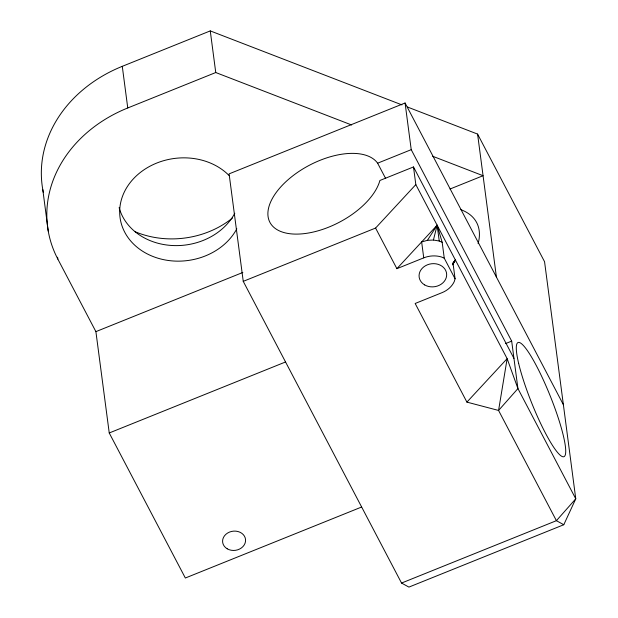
<?xml version="1.0" encoding="UTF-8"?>
<svg xmlns="http://www.w3.org/2000/svg" width="618" height="618" viewBox="0 0 618 618"><rect width="100%" height="100%" fill="white"/><g stroke="black" fill="none" stroke-linecap="round" stroke-linejoin="round"><path stroke-width="0.93" d="M563.786 524.728L408.915 587.1L401.545 583.052L243.245 281.352L229.093 173.867L405.076 102.997L411.225 149.664L377.621 163.191A61.514 32.19 -27.7 0 0 288.467 179.398A61.514 32.19 -27.7 0 0 295.667 234.106A61.514 32.19 -27.7 0 0 379.9 180.479L413.496 166.945L415.821 184.604L375.582 228.057L396.895 268.675L423.739 257.861L421.646 241.939L427.424 240.332L433.427 240.023L437.135 225.215L442.171 242.279L444.265 258.2L455.08 278.803L454.261 281.561A23.067 19.305 -7.5 0 1 442.009 292.669L415.157 303.484L466.914 402.117L498.571 410.445L556.409 520.68L563.786 524.728L575.767 498.819L544.558 261.723L477.583 134.083L407.378 106.984M452.631 264.836L455.396 260.024L452.979 262.889L455.08 278.803M452.554 264.705L455.396 260.024L453.102 263.121M427.424 240.332L437.135 225.215L439.251 241.028L442.171 242.279M396.895 268.675L437.135 225.215M466.914 402.117L507.146 358.656L415.821 184.604M43.306 192.291A134.562 112.592 -7.5 0 1 122.279 66.335L210.267 30.9L401.978 104.898M361.63 507.023L185.346 578.015L109.239 432.971L95.898 331.634L57.845 259.112A134.562 112.592 -7.5 0 1 127.756 107.965L215.752 72.53L351.657 124.99M95.898 331.634L242.851 272.453M450.012 189.023L483.06 175.713L432.662 156.254M243.245 281.352L375.582 228.057M109.239 432.971L285.524 361.978M505.493 343.616L511.681 341.121L411.225 149.664M401.545 583.052L556.409 520.68L575.767 498.819L517.93 388.583L507.146 358.656L498.571 410.445L517.93 388.583L511.681 341.121M433.427 240.023L439.251 241.028M444.265 258.2L441.345 256.941A23.067 19.305 -7.5 0 0 423.739 257.861M405.076 102.997L563.377 404.69M413.496 166.945L513.96 358.409M377.621 163.191L385.686 178.548M477.583 134.083L496.409 277.049M210.267 30.9L215.752 72.53M122.279 66.335L127.756 107.965M57.59 257.219L57.845 259.112M42.773 189.51L48.25 231.14M234.778 213.264A61.514 51.472 -7.5 0 1 172.607 245.531A61.514 51.472 -7.5 0 1 119.119 207.602M232.414 218.069A84.581 70.776 -7.5 0 1 135.188 231.75M236.818 228.799A61.514 51.472 -7.5 0 1 147.076 253.805A61.514 51.472 -7.5 0 1 135.875 176.323A61.514 51.472 -7.5 0 1 229.124 175.582M460.85 209.656A84.581 44.264 -27.7 0 1 478.108 243.639M227.223 548.807A11.533 9.649 -7.5 0 0 245.508 541.445A11.533 9.649 -7.5 0 0 229.517 532.075A11.533 9.649 -7.5 0 0 227.223 548.807M518.664 363.477A61.514 9.903 68.1 0 0 561.383 456.099A61.514 9.903 68.1 0 0 543.106 379.421A61.514 9.903 68.1 0 0 518.664 363.477M424.636 284.906A13.843 11.58 -7.5 0 0 446.582 276.068A13.843 11.58 -7.5 0 0 427.393 264.821A13.843 11.58 -7.5 0 0 424.636 284.906"/></g></svg>
